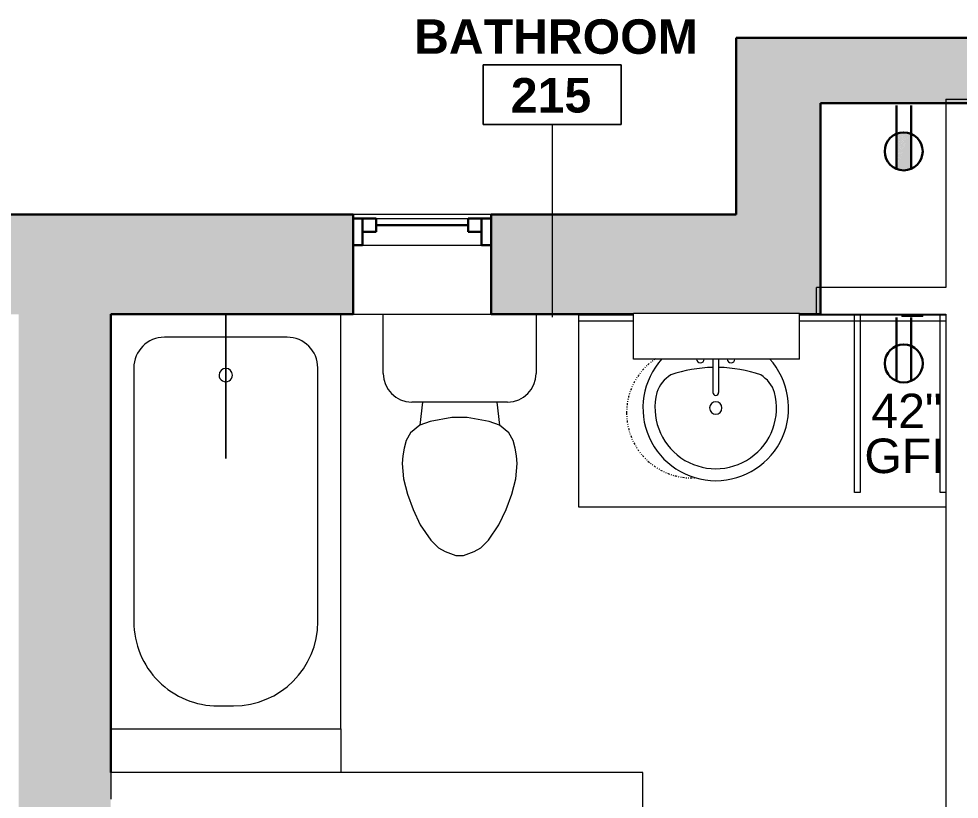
# Model space of a CAD drawing. Header units: inches. Extents: x -529 to 1015, y -2066 to -1239.
# Drawn here: x 684.7 to 807.4, y -1761.3 to -1659.4 of the extents above; entities that cross this region are included whole.
import ezdxf

# ---------------------------------------------------------------- set-up
doc = ezdxf.new("R2010")
doc.units = ezdxf.units.IN
doc.header["$MEASUREMENT"] = 0
doc.linetypes.add('Dash dot dot', pattern=[0.8125, 0.25, -0.1875, 0, -0.1875, 0, -0.1875])
doc.linetypes.add('IMPORT-HIDDEN', pattern=[0.5625, 0.375, -0.1875])
for name, color, linetype, lineweight in [('A-ANNO-NOTE', 131, 'Continuous', 9), ('A-AREA-IDEN', 2, 'Continuous', 9), ('A-DETL', 90, 'Continuous', 9), ('A-GLAZ', 151, 'Continuous', 18), ('A-WALL', 113, 'Continuous', 18), ('A-WALL-PATT', 111, 'Continuous', 18), ('E-ELEC-FIXT', 91, 'Continuous', 9), ('E-ELEC-FIXT-IDEN', 2, 'Continuous', 9), ('G-IMPT', 8, 'Continuous', 9), ('I-WALL', 2, 'Continuous', 18), ('P-SANR-FIXT', 6, 'Continuous', 9), ('Q-CASE', 31, 'Continuous', 9), ('Q-SPCQ', 91, 'Continuous', 9)]:
    doc.layers.add(name, color=color, linetype=linetype, lineweight=lineweight)
doc.styles.add('Swis721 Lt BT', font='swissl.ttf', dxfattribs={"height": 4.5})
doc.styles.add('Swis721 Lt BT_B', font='', dxfattribs={"height": 4.5})
doc.styles.get('Swis721 Lt BT_B').set_extended_font_data('Swis721 Lt BT', bold=True)

# ---------------------------------------------------------------- blocks, each defined once
blk = doc.blocks.new('Vanity Counter Top w Round Sink Hole - 24_ Depth-5730625-2ND FLOOR - POWER _ SIGNAL')
at = {"layer": 'Q-CASE'}
for p, q in [((-45.07, 0), (-52.26, 0)), ((-52.26, 0), (-52.26, -25)), ((-10.09, 0), (-23.45, 0)), ((-4.36, 0), (-7.34, 0)), ((-52.26, -0.75), (-45.07, -0.75)), ((-23.45, -0.75), (-4.36, -0.75)), ((-52.26, -25), (-4.36, -25))]:
    blk.add_line(p, q, dxfattribs=at)
at = {"layer": 'Q-CASE', "linetype": 'Dash dot dot'}
for start, end in [(123.8192, 180), (180, 273.3166)]:
    blk.add_arc((-37.49, -12.75), 8.5, start, end, dxfattribs=at)
blk = doc.blocks.new('Sink Vanity-Round - 19_ x 19_-V10-2ND FLOOR - POWER _ SIGNAL')
at = {"layer": 'P-SANR-FIXT'}
for p, q in [((3.43, 9.73), (3.43, 5.36)), ((4.18, 9.73), (4.18, 5.36))]:
    blk.add_line(p, q, dxfattribs=at)
for centre, radius, start, end in [((3.81, 3.35), 9.5, 137.5665, 270), ((3.81, -9.17), 17.81, 91.2067, 109.2086), ((1.81, 9.73), 0.5, 180, 360), ((3.81, 3.35), 9.5, 270, 42.4335), ((3.81, -9.17), 17.81, 70.7914, 88.7933), ((5.81, 9.73), 0.5, 180, 360), ((0.05, 4.11), 4.12, 120.7927, 162.1904), ((7.56, 4.11), 4.12, 17.8096, 59.2073), ((3.81, 3.35), 7.93, 165.3071, 14.6929), ((3.81, 5.36), 0.375, 180, 360), ((3.81, 3.35), 0.813, 360, 180), ((3.81, 3.35), 0.813, 180, 360)]:
    blk.add_arc(centre, radius, start, end, dxfattribs=at)
blk = doc.blocks.new('Toilet-Domestic-3D - Toilet-Domestic-3D-5197850-2ND FLOOR - POWER _ SIGNAL')
at = {"layer": 'P-SANR-FIXT'}
for p, q in [((-9.98, 11.75), (-9.98, 19.48)), ((9.98, 19.48), (9.98, 11.75)), ((6.25, 8.02), (-6.25, 8.02)), ((-4.86, 8.02), (-5.21, 5)), ((4.86, 8.02), (5.21, 5)), ((-5.21, 5), (-6.4, 4)), ((-3.84, 5.5), (-5.21, 5)), ((-1, 6), (-3.84, 5.5)), ((1, 6), (-1, 6)), ((3.84, 5.5), (1, 6)), ((5.21, 5), (3.84, 5.5)), ((6.4, 4), (5.21, 5)), ((-6.4, 4), (-6.97, 3)), ((6.97, 3), (6.4, 4)), ((-6.97, 3), (-7.24, 2)), ((7.24, 2), (6.97, 3)), ((-7.24, 2), (-7.41, 1)), ((7.41, 1), (7.24, 2)), ((-7.41, 1), (-7.5, 0)), ((-7.5, 0), (-7.33, -1.99)), ((7.33, -1.99), (7.5, 0)), ((7.5, 0), (7.41, 1)), ((-7.33, -1.99), (-6.79, -4)), ((6.79, -4), (7.33, -1.99)), ((-6.79, -4), (-6.06, -6)), ((6.06, -6), (6.79, -4)), ((-6.06, -6), (-5.13, -8)), ((5.13, -8), (6.06, -6)), ((-5.13, -8), (-3.74, -10)), ((3.74, -10), (5.13, -8)), ((-3.74, -10), (-2.74, -11)), ((-2.74, -11), (-1.87, -11.5)), ((1.87, -11.5), (2.74, -11)), ((2.74, -11), (3.74, -10)), ((-1.87, -11.5), (-0.5, -12)), ((-0.5, -12), (0.5, -12)), ((0.5, -12), (1.87, -11.5))]:
    blk.add_line(p, q, dxfattribs=at)
for centre, start, end in [((-6.25, 11.75), 180, 270), ((6.25, 11.75), 270, 360)]:
    blk.add_arc(centre, 3.73, start, end, dxfattribs=at)
blk = doc.blocks.new('Tub-Rectangular-3D - Tub-Rectangular-3D 4_ 6 1_8_-5224352-2ND FLOOR - POWER _ SIGNAL')
at = {"layer": 'P-SANR-FIXT'}
for p, q in [((10.4, 36), (-43.72, 36)), ((10.4, 6), (10.4, 36)), ((-3.6, 33), (-36.72, 33)), ((-40.72, 29), (-40.72, 13)), ((7.4, 20), (7.4, 22)), ((-36.72, 9), (-3.6, 9))]:
    blk.add_line(p, q, dxfattribs=at)
for centre, radius, start, end in [((-36.72, 29), 4, 90, 180), ((-3.6, 22), 11, 360, 90), ((-35.77, 21), 0.875, 90, 270), ((-35.77, 21), 0.875, 270, 90), ((-3.6, 20), 11, 270, 0), ((-36.72, 13), 4, 180, 270)]:
    blk.add_arc(centre, radius, start, end, dxfattribs=at)
blk = doc.blocks.new('PS - Power Device _Wall Base_ - Duplex GFCI-5682821-2ND FLOOR - POWER _ SIGNAL')
at = {"layer": 'E-ELEC-FIXT'}
for p, q in [((799.89, -1698.09), (802.64, -1698.09)), ((799.89, -1698.09), (799.89, -1698.28)), ((802.64, -1698.28), (799.89, -1698.28)), ((800.52, -1697.97), (800.52, -1698.09)), ((802.02, -1698.09), (802.02, -1697.97)), ((802.64, -1698.28), (802.64, -1698.09))]:
    blk.add_line(p, q, dxfattribs=at)
blk = doc.blocks.new('Window-Double-Hung - 18_ x 36_-5956772-2ND FLOOR - POWER _ SIGNAL')
at = {"layer": 'A-GLAZ', "color": 8, "lineweight": 30}
for p, q in [((-9, 6.5), (-9, -6.5)), ((9, -6.5), (9, 6.5)), ((-9, 6), (-6, 6)), ((-7.75, 6), (-7.75, 2.5)), ((-6, 6), (-6, 4.25)), ((-6, 5.125), (6, 5.125)), ((6, 6), (9, 6)), ((6, 6), (6, 4.25)), ((7.75, 6), (7.75, 2.5)), ((-7.75, 4.25), (-6, 4.25)), ((7.75, 4.25), (6, 4.25)), ((-9, 2.5), (-7.75, 2.5)), ((7.75, 2.5), (9, 2.5))]:
    blk.add_line(p, q, dxfattribs=at)
at = {"layer": 'A-GLAZ'}
for p, q in [((9, 6.5), (-9, 6.5)), ((-9, -6.5), (9, -6.5))]:
    blk.add_line(p, q, dxfattribs=at)
at = {"layer": 'A-GLAZ', "lineweight": 9}
for p, q in [((-6, 6), (6, 6)), ((-7.75, 2.5), (7.75, 2.5))]:
    blk.add_line(p, q, dxfattribs=at)
blk = doc.blocks.new('Medicine Cabinet Mirror - Medicine Cabinet Mirror-5858093-2ND FLOOR - POWER _ SIGNAL')
at = {"layer": 'Q-SPCQ'}
for p, q in [((0, 0), (21.625, 0)), ((0, 0), (0, -6)), ((21.625, 0), (21.625, -6)), ((21.625, -6), (0, -6))]:
    blk.add_line(p, q, dxfattribs=at)
blk = doc.blocks.new('CW Drawers - UB 36_h x 24_d - 3 Drawers Top Specified-5944373-2ND FLOOR - POWER _ SIGNAL')
at = {"layer": 'Q-CASE'}
for p, q in [((2.78, -25.61), (2.78, -2.36)), ((3.53, -2.36), (3.53, -25.61)), ((13.93, -25.61), (13.93, -2.36)), ((3.53, -25.61), (2.78, -25.61)), ((14.68, -25.61), (13.93, -25.61))]:
    blk.add_line(p, q, dxfattribs=at)
blk = doc.blocks.new('Family1 - Shower head - side view_dwg-V27-2ND FLOOR - POWER _ SIGNAL')
at = {"layer": 'G-IMPT'}
for p, q in [((114.07, 0), (119.76, 0)), ((114.07, 0), (114.1, 0)), ((114.07, 0), (119.76, 0)), ((119.72, 0), (114.1, 0)), ((116.24, 0), (116.25, 0)), ((116.24, 0), (116.24, 0)), ((116.24, 0), (116.24, 0)), ((116.24, 0), (116.24, 0)), ((116.24, 0), (116.3, 0)), ((116.28, 0), (116.24, 0)), ((116.24, 0), (116.24, 0)), ((116.24, 0), (116.24, 0)), ((116.24, 0), (116.24, 0)), ((116.25, 0), (116.24, 0)), ((116.24, 0), (116.24, 0)), ((116.24, 0), (116.24, 0)), ((116.25, 0), (116.25, 0)), ((116.25, 0), (116.25, 0)), ((116.25, 0), (116.25, 0)), ((116.25, 0), (116.25, 0)), ((116.25, 0), (116.25, 0)), ((116.25, 0), (116.25, 0)), ((116.31, 0), (116.3, 0)), ((116.3, 0), (116.3, 0)), ((116.3, 0), (116.3, 0)), ((116.3, 0), (116.3, 0)), ((116.34, 0), (116.3, 0)), ((116.31, 0), (116.31, 0)), ((116.32, 0), (116.31, 0)), ((116.31, 0), (116.31, 0)), ((116.32, 0), (116.31, 0)), ((116.32, 0), (116.32, 0)), ((116.44, 0), (116.44, 0)), ((116.44, 0), (116.44, 0)), ((116.44, 0), (116.44, 0)), ((116.44, 0), (116.44, 0)), ((116.44, 0), (116.44, 0)), ((116.44, 0), (116.44, 0)), ((116.44, 0), (116.44, 0)), ((116.44, 0), (116.45, 0)), ((116.44, 0), (116.44, 0)), ((116.44, 0), (116.44, 0)), ((116.44, 0), (116.44, 0)), ((116.44, 0), (116.44, 0)), ((116.44, 0), (116.44, 0)), ((116.44, 0), (116.44, 0)), ((116.44, 0), (116.44, 0)), ((116.44, 0), (116.44, 0)), ((116.44, 0), (116.44, 0)), ((116.44, 0), (116.44, 0)), ((116.44, 0), (116.44, 0)), ((116.44, 0), (116.44, 0)), ((116.45, 0), (116.44, 0)), ((116.44, 0), (116.44, 0)), ((116.44, 0), (116.44, 0)), ((116.44, 0), (116.44, 0)), ((116.44, 0), (116.44, 0)), ((116.44, 0), (116.44, 0)), ((116.44, 0), (116.44, 0)), ((116.44, 0), (116.44, 0)), ((116.44, 0), (116.44, 0)), ((116.44, 0), (116.44, 0)), ((116.44, 0), (116.44, 0)), ((116.44, 0), (116.44, 0)), ((116.44, 0), (116.44, 0)), ((116.45, 0), (116.44, 0)), ((116.44, 0), (116.44, 0)), ((116.44, 0), (116.44, 0)), ((116.44, 0), (116.44, 0)), ((116.44, 0), (117.39, 0)), ((116.46, 0), (116.44, 0)), ((116.44, 0), (116.46, 0)), ((116.44, 0), (116.46, 0)), ((116.45, 0), (116.45, 0)), ((116.45, 0), (116.45, 0)), ((116.45, 0), (116.45, 0)), ((116.45, 0), (116.45, 0)), ((116.45, 0), (116.45, 0)), ((116.45, 0), (116.45, 0)), ((116.45, 0), (116.45, 0)), ((116.45, 0), (116.45, 0)), ((116.45, 0), (116.45, 0)), ((116.45, 0), (116.45, 0)), ((116.45, 0), (116.45, 0)), ((116.45, 0), (116.45, 0)), ((116.45, 0), (116.45, 0)), ((116.45, 0), (116.45, 0)), ((116.46, 0), (116.45, 0)), ((116.45, 0), (116.46, 0)), ((116.46, 0), (116.45, 0)), ((116.45, 0), (116.46, 0)), ((116.45, 0), (116.45, 0)), ((116.45, 0), (116.45, 0)), ((116.45, 0), (116.45, 0)), ((116.45, 0), (116.45, 0)), ((116.45, 0), (116.45, 0)), ((116.45, 0), (116.45, 0)), ((116.45, 0), (116.45, 0)), ((116.45, 0), (116.45, 0)), ((116.45, 0), (116.45, 0)), ((116.45, 0), (116.45, 0)), ((116.45, 0), (116.45, 0)), ((116.45, 0), (116.45, 0)), ((116.46, 0), (116.45, 0)), ((116.45, 0), (116.46, 0)), ((116.45, 0), (116.45, 0)), ((116.45, 0), (116.45, 0)), ((116.45, 0), (116.45, 0)), ((116.45, 0), (116.45, 0)), ((116.45, 0), (116.45, 0)), ((116.45, 0), (116.45, 0)), ((116.45, 0), (116.45, 0)), ((116.45, 0), (116.45, 0)), ((116.46, 0), (116.45, 0)), ((116.45, 0), (116.46, 0)), ((116.45, 0), (116.45, 0)), ((116.45, 0), (116.45, 0)), ((116.45, 0), (116.45, 0)), ((116.45, 0), (116.45, 0)), ((116.45, 0), (116.45, 0)), ((116.45, 0), (116.45, 0)), ((116.45, 0), (116.45, 0)), ((116.45, 0), (116.45, 0)), ((116.45, 0), (116.45, 0)), ((116.45, 0), (116.45, 0)), ((116.46, 0), (116.45, 0)), ((116.45, 0), (116.46, 0)), ((116.45, 0), (116.46, 0)), ((116.46, 0), (116.45, 0)), ((116.45, 0), (116.45, 0)), ((116.45, 0), (116.45, 0)), ((116.45, 0), (116.45, 0)), ((116.45, 0), (116.45, 0)), ((116.45, 0), (116.45, 0)), ((116.45, 0), (116.45, 0)), ((116.45, 0), (116.45, 0)), ((116.45, 0), (116.45, 0)), ((116.45, 0), (116.45, 0)), ((116.45, 0), (116.45, 0)), ((116.45, 0), (116.45, 0)), ((116.45, 0), (116.45, 0)), ((116.45, 0), (116.45, 0)), ((116.46, 0), (116.46, 0)), ((116.46, 0), (116.46, 0)), ((116.46, 0), (116.46, 0)), ((116.46, 0), (116.46, 0)), ((116.46, 0), (116.46, 0)), ((116.46, 0), (116.46, 0)), ((116.46, 0), (116.46, 0)), ((116.46, 0), (116.46, 0)), ((116.46, 0), (116.46, 0)), ((116.46, 0), (116.47, 0)), ((116.46, 0), (116.46, 0)), ((116.46, 0), (116.46, 0)), ((116.46, 0), (116.46, 0)), ((116.46, 0), (116.46, 0)), ((116.46, 0), (116.46, 0)), ((116.46, 0), (116.46, 0)), ((116.46, 0), (116.46, 0)), ((116.46, 0), (116.46, 0)), ((116.46, 0), (116.46, 0)), ((116.46, 0), (116.46, 0)), ((116.46, 0), (116.46, 0)), ((116.46, 0), (116.46, 0)), ((116.46, 0), (116.46, 0)), ((116.46, 0), (116.46, 0)), ((116.46, 0), (116.46, 0)), ((116.46, 0), (116.46, 0)), ((116.46, 0), (116.46, 0)), ((116.46, 0), (116.46, 0)), ((116.46, 0), (116.46, 0)), ((116.46, 0), (116.46, 0)), ((116.46, 0), (116.46, 0)), ((116.46, 0), (116.46, 0)), ((116.46, 0), (116.46, 0)), ((116.46, 0), (116.46, 0)), ((116.46, 0), (116.46, 0)), ((116.46, 0), (116.46, 0)), ((116.46, 0), (116.46, 0)), ((116.46, 0), (116.46, 0)), ((116.47, 0), (116.46, 0)), ((116.46, 0), (116.47, 0)), ((116.46, 0), (116.46, 0)), ((116.47, 0), (116.47, 0)), ((116.47, 0), (116.47, 0)), ((116.47, 0), (116.48, 0)), ((116.47, 0), (116.47, 0)), ((116.47, 0), (116.47, 0)), ((116.47, 0), (116.47, 0)), ((116.47, 0), (116.48, 0)), ((116.47, 0), (116.47, 0)), ((116.47, 0), (116.47, 0)), ((116.47, 0), (116.47, 0)), ((116.48, 0), (116.47, 0)), ((117.36, 0), (116.46, 0)), ((116.48, 0), (116.48, 0)), ((116.49, 0), (116.48, 0)), ((116.48, 0), (116.48, 0)), ((116.49, 0), (116.48, 0)), ((116.48, 0), (116.48, 0)), ((116.48, 0), (116.48, 0)), ((116.49, 0), (116.48, 0)), ((116.49, 0), (116.48, 0)), ((116.48, 0), (116.48, 0)), ((116.49, 0), (116.49, 0)), ((116.49, 0), (116.49, 0)), ((116.49, 0), (116.49, 0)), ((116.49, 0), (116.49, 0)), ((116.49, 0), (116.5, 0)), ((116.49, 0), (116.49, 0)), ((116.49, 0), (116.49, 0)), ((116.49, 0), (116.5, 0)), ((116.49, 0), (116.49, 0)), ((116.49, 0), (116.49, 0)), ((116.5, 0), (116.5, 0)), ((116.5, 0), (116.5, 0)), ((116.51, 0), (117.32, 0)), ((117.32, 0), (116.51, 0)), ((116.54, 0), (116.51, 0)), ((116.54, 0), (116.51, 0)), ((118.29, 0), (116.51, 0)), ((118.29, 0), (116.51, 0)), ((117.32, 0), (116.51, 0)), ((116.54, 0), (117.29, 0)), ((116.54, 0), (116.54, 0)), ((117.1, 0), (116.72, 0)), ((117.32, 0), (117.29, 0)), ((117.32, 0), (117.29, 0)), ((117.29, 0), (117.29, 0)), ((117.29, 0), (117.29, 0)), ((118.29, 0), (117.32, 0)), ((118.29, 0), (117.32, 0)), ((117.36, 0), (117.39, 0)), ((117.36, 0), (117.39, 0)), ((117.39, 0), (117.37, 0)), ((117.52, 0), (117.48, 0)), ((117.52, 0), (117.58, 0)), ((117.58, 0), (117.54, 0)), ((119.72, 0), (119.76, 0)), ((125.89, 0), (125.82, 0)), ((125.82, 0), (125.89, 0)), ((125.9, 0), (125.82, 0)), ((125.82, 0), (125.9, 0)), ((125.82, 0), (125.85, 0)), ((125.85, 0), (125.82, 0)), ((125.84, 0), (125.82, 0)), ((126.8, 0), (125.82, 0)), ((125.82, 0), (125.85, 0)), ((126.65, 0), (125.84, 0)), ((125.85, 0), (125.86, 0)), ((127.5, 0), (125.89, 0)), ((125.89, 0), (127.61, 0)), ((126.8, 0), (125.9, 0)), ((127.51, 0), (125.9, 0)), ((126.8, 0), (126.65, 0)), ((132.52, 0), (126.8, 0)), ((132.52, 0), (126.8, 0)), ((127.5, 0), (127.61, 0)), ((127.5, 0), (127.57, 0)), ((127.8, 0), (127.51, 0)), ((127.53, 0), (127.52, 0)), ((127.52, 0), (127.53, 0)), ((127.52, 0), (127.53, 0)), ((127.53, 0), (127.52, 0)), ((127.52, 0), (127.53, 0)), ((127.53, 0), (127.52, 0)), ((127.53, 0), (127.52, 0)), ((127.53, 0), (127.61, 0)), ((127.61, 0), (127.53, 0)), ((127.61, 0), (127.53, 0)), ((127.53, 0), (127.61, 0)), ((127.53, 0), (127.61, 0)), ((127.53, 0), (127.61, 0)), ((127.55, 0), (127.54, 0)), ((127.57, 0), (127.54, 0)), ((127.54, 0), (127.56, 0)), ((127.54, 0), (127.58, 0)), ((127.56, 0), (127.55, 0)), ((127.56, 0), (127.56, 0)), ((127.56, 0), (127.56, 0)), ((127.57, 0), (127.56, 0)), ((127.56, 0), (127.57, 0)), ((127.57, 0), (127.69, 0)), ((127.57, 0), (127.57, 0)), ((127.57, 0), (127.57, 0)), ((127.57, 0), (127.57, 0)), ((127.57, 0), (127.58, 0)), ((127.57, 0), (127.57, 0)), ((127.8, 0), (127.58, 0)), ((127.69, 0), (127.61, 0)), ((127.62, 0), (127.61, 0)), ((127.61, 0), (127.62, 0)), ((127.62, 0), (127.61, 0)), ((127.62, 0), (127.61, 0)), ((127.61, 0), (127.62, 0)), ((127.62, 0), (128.42, 0)), ((127.62, 0), (127.62, 0)), ((127.62, 0), (127.62, 0)), ((127.62, 0), (127.62, 0)), ((127.62, 0), (127.98, 0)), ((127.98, 0), (127.62, 0)), ((127.62, 0), (127.98, 0)), ((127.66, 0), (127.69, 0)), ((127.66, 0), (127.67, 0)), ((127.67, 0), (127.67, 0)), ((127.67, 0), (127.68, 0)), ((127.68, 0), (127.68, 0)), ((127.68, 0), (127.68, 0)), ((127.68, 0), (127.68, 0)), ((127.68, 0), (127.69, 0)), ((127.69, 0), (127.69, 0)), ((127.69, 0), (127.69, 0)), ((127.69, 0), (127.69, 0)), ((128.41, 0), (127.8, 0)), ((128.06, 0), (127.98, 0)), ((127.98, 0), (128.02, 0)), ((128.02, 0), (127.98, 0)), ((127.99, 0), (127.98, 0)), ((127.99, 0), (128, 0)), ((128, 0), (128.01, 0)), ((128.01, 0), (128, 0)), ((128, 0), (128, 0)), ((128.01, 0), (128.02, 0)), ((128.02, 0), (128.01, 0)), ((128.01, 0), (128.01, 0)), ((128.01, 0), (128.01, 0)), ((128.02, 0), (128.02, 0)), ((128.02, 0), (128.02, 0)), ((128.02, 0), (128.02, 0)), ((128.06, 0), (128.42, 0)), ((128.99, 0), (128.41, 0)), ((129.14, 0), (128.41, 0)), ((129.14, 0), (128.41, 0)), ((128.42, 0), (128.46, 0)), ((128.46, 0), (128.42, 0)), ((128.42, 0), (128.46, 0)), ((128.46, 0), (128.42, 0)), ((128.46, 0), (128.49, 0)), ((128.49, 0), (128.46, 0)), ((128.46, 0), (128.49, 0)), ((128.46, 0), (128.49, 0)), ((128.49, 0), (128.46, 0)), ((128.49, 0), (128.46, 0)), ((128.46, 0), (128.46, 0)), ((128.46, 0), (128.47, 0)), ((128.46, 0), (128.49, 0)), ((128.47, 0), (128.47, 0)), ((128.47, 0), (128.49, 0)), ((128.93, 0), (128.49, 0)), ((128.93, 0), (128.49, 0)), ((128.49, 0), (129.94, 0)), ((128.49, 0), (129.94, 0)), ((128.82, 0), (128.68, 0)), ((128.82, 0), (129.41, 0)), ((128.87, 0), (128.86, 0)), ((128.93, 0), (128.99, 0)), ((128.93, 0), (128.96, 0)), ((128.93, 0), (128.94, 0)), ((128.96, 0), (128.93, 0)), ((129.14, 0), (128.99, 0)), ((129.94, 0), (128.99, 0)), ((129.19, 0), (129.07, 0)), ((129.14, 0), (129.41, 0)), ((129.14, 0), (129.41, 0)), ((129.14, 0), (129.14, 0)), ((129.41, 0), (132.52, 0)), ((129.41, 0), (132.52, 0)), ((129.94, 0), (129.97, 0)), ((129.94, 0), (129.97, 0)), ((129.97, 0), (129.94, 0)), ((129.94, 0), (129.97, 0)), ((130.11, 0), (130.06, 0)), ((130.06, 0), (130.11, 0)), ((130.11, 0), (130.06, 0)), ((130.06, 0), (130.11, 0)), ((130.11, 0), (130.14, 0)), ((130.11, 0), (130.14, 0)), ((130.14, 0), (130.11, 0)), ((130.11, 0), (130.14, 0)), ((130.11, 0), (130.14, 0)), ((130.14, 0), (130.11, 0)), ((132.31, 0), (130.14, 0)), ((130.14, 0), (132.31, 0)), ((130.14, 0), (132.31, 0)), ((130.14, 0), (132.31, 0)), ((132.31, 0), (132.21, 0)), ((132.37, 0), (132.31, 0)), ((132.31, 0), (132.37, 0)), ((132.31, 0), (132.37, 0)), ((132.37, 0), (132.31, 0)), ((132.42, 0), (132.31, 0)), ((132.37, 0), (132.91, 0)), ((132.37, 0), (132.91, 0)), ((132.52, 0), (132.52, 0)), ((132.52, 0), (132.54, 0)), ((132.52, 0), (132.52, 0)), ((132.52, 0), (132.54, 0)), ((132.62, 0), (132.52, 0)), ((132.52, 0), (132.52, 0)), ((132.52, 0), (132.52, 0)), ((132.53, 0), (132.52, 0)), ((132.52, 0), (132.52, 0)), ((132.52, 0), (132.54, 0)), ((132.53, 0), (132.53, 0)), ((132.54, 0), (132.53, 0)), ((132.54, 0), (132.56, 0)), ((132.54, 0), (132.56, 0)), ((132.55, 0), (132.54, 0)), ((132.54, 0), (132.56, 0)), ((132.56, 0), (132.55, 0)), ((132.56, 0), (132.59, 0)), ((132.56, 0), (132.58, 0)), ((132.57, 0), (132.56, 0)), ((132.56, 0), (132.58, 0)), ((132.58, 0), (132.57, 0)), ((132.58, 0), (132.59, 0)), ((132.59, 0), (132.58, 0)), ((132.58, 0), (132.59, 0)), ((132.59, 0), (132.59, 0)), ((132.59, 0), (132.63, 0)), ((132.59, 0), (132.63, 0)), ((132.6, 0), (132.59, 0)), ((132.59, 0), (132.63, 0)), ((132.62, 0), (132.6, 0)), ((132.61, 0), (132.67, 0)), ((132.67, 0), (132.61, 0)), ((132.62, 0), (132.76, 0)), ((132.62, 0), (132.91, 0)), ((132.62, 0), (132.91, 0)), ((132.63, 0), (132.67, 0)), ((132.63, 0), (132.67, 0)), ((132.63, 0), (132.67, 0)), ((132.67, 0), (132.91, 0)), ((132.67, 0), (132.71, 0)), ((132.67, 0), (132.71, 0)), ((132.67, 0), (132.71, 0)), ((132.91, 0), (132.67, 0)), ((132.71, 0), (132.76, 0)), ((132.71, 0), (132.76, 0)), ((132.71, 0), (132.76, 0)), ((132.91, 0), (132.76, 0)), ((132.91, 0), (132.76, 0))]:
    blk.add_line(p, q, dxfattribs=at)
at = {"layer": 'G-IMPT', "flags": 128}
for points in [[(116.69, 0), (116.43, 0), (116.24, 0)], [(116.24, 0), (116.57, 0), (116.69, 0)], [(116.24, 0), (116.24, 0), (116.24, 0)], [(116.28, 0), (116.4, 0), (116.69, 0), (117.13, 0)], [(116.28, 0), (116.3, 0), (116.42, 0), (116.92, 0), (116.91, 0), (116.29, 0)], [(116.31, 0), (116.3, 0), (116.3, 0)], [(116.3, 0), (116.3, 0), (116.32, 0)], [(116.3, 0), (116.32, 0), (116.32, 0), (116.32, 0)], [(116.32, 0), (116.32, 0), (116.3, 0), (116.3, 0), (116.3, 0)], [(116.3, 0), (116.3, 0), (116.31, 0), (116.32, 0), (116.32, 0)], [(117.52, 0), (117.32, 0), (116.92, 0), (116.91, 0), (116.5, 0), (116.3, 0)], [(116.91, 0), (116.92, 0), (117.17, 0), (117.43, 0), (117.48, 0), (117.52, 0), (117.48, 0), (117.43, 0), (117.17, 0), (116.91, 0), (116.3, 0), (116.35, 0), (116.4, 0), (116.66, 0), (116.91, 0), (116.92, 0)], [(116.34, 0), (116.92, 0), (117.29, 0), (117.4, 0), (117.4, 0), (117.48, 0), (117.4, 0), (117.39, 0), (117.29, 0), (116.91, 0), (116.92, 0), (116.54, 0), (116.43, 0), (116.43, 0), (116.34, 0)], [(116.44, 0), (116.44, 0), (116.44, 0)], [(116.44, 0), (116.44, 0), (116.44, 0), (116.44, 0)], [(116.44, 0), (116.45, 0), (116.44, 0)], [(116.44, 0), (116.44, 0), (116.44, 0)], [(116.44, 0), (116.44, 0), (116.44, 0), (116.45, 0), (116.44, 0), (116.44, 0)], [(116.72, 0), (116.52, 0), (116.44, 0)], [(116.46, 0), (116.46, 0), (116.45, 0), (116.45, 0), (116.45, 0), (116.45, 0), (116.46, 0), (116.46, 0), (116.47, 0), (116.46, 0), (116.46, 0), (116.45, 0)], [(116.45, 0), (116.45, 0), (116.46, 0), (116.46, 0)], [(116.46, 0), (116.5, 0), (116.52, 0), (116.78, 0), (116.52, 0), (116.5, 0), (116.46, 0)], [(116.47, 0), (116.47, 0), (116.47, 0), (116.47, 0)], [(116.48, 0), (116.49, 0), (116.49, 0)], [(116.78, 0), (117.05, 0), (117.31, 0), (117.33, 0), (117.37, 0), (117.33, 0), (117.33, 0), (117.31, 0), (117.05, 0)], [(116.92, 0), (117.41, 0), (117.52, 0), (117.54, 0), (117.52, 0), (117.41, 0), (116.92, 0)], [(117.39, 0), (117.31, 0), (117.1, 0)], [(117.54, 0), (117.43, 0), (117.13, 0)], [(117.14, 0), (117.25, 0), (117.58, 0)], [(117.58, 0), (117.4, 0), (117.14, 0)], [(127.66, 0), (127.61, 0), (125.89, 0), (125.85, 0)], [(125.85, 0), (125.87, 0), (125.89, 0)], [(127.5, 0), (125.9, 0), (125.89, 0), (125.9, 0), (127.5, 0), (127.51, 0), (127.52, 0), (127.53, 0), (127.51, 0)], [(127.53, 0), (127.54, 0), (127.54, 0)], [(127.98, 0), (127.62, 0), (127.62, 0), (127.61, 0)], [(127.61, 0), (127.62, 0), (127.62, 0), (127.98, 0)], [(127.62, 0), (127.98, 0), (128.02, 0), (128.06, 0)], [(128.06, 0), (128.02, 0), (127.98, 0)], [(128.61, 0), (128.41, 0), (128.61, 0), (128.68, 0), (128.81, 0), (128.87, 0)], [(128.46, 0), (128.49, 0), (128.93, 0)], [(128.99, 0), (129.94, 0), (128.99, 0), (128.93, 0), (128.49, 0), (128.93, 0)], [(128.68, 0), (128.66, 0), (128.61, 0)], [(128.93, 0), (128.96, 0), (128.99, 0)], [(128.99, 0), (128.96, 0), (128.93, 0)], [(132.52, 0), (131.06, 0), (129.41, 0)], [(132.52, 0), (129.41, 0), (129.41, 0)], [(129.41, 0), (132.19, 0), (132.2, 0), (132.21, 0)], [(132.31, 0), (132.34, 0), (132.36, 0), (132.37, 0)], [(132.31, 0), (132.34, 0), (132.36, 0), (132.37, 0)], [(132.42, 0), (132.42, 0), (132.44, 0), (132.52, 0)], [(132.52, 0), (132.54, 0), (132.55, 0), (132.62, 0)], [(132.62, 0), (132.54, 0), (132.54, 0), (132.52, 0)], [(132.91, 0), (132.67, 0), (132.64, 0), (132.61, 0)], [(132.61, 0), (132.64, 0), (132.67, 0)]]:
    blk.add_lwpolyline(points, dxfattribs=at)
for points in [[(116.46, 0), (116.51, 0)], [(116.51, 0), (116.52, 0)], [(117.32, 0), (117.31, 0)], [(117.36, 0), (117.32, 0)], [(118.29, 0), (132.25, 0), (132.61, 0), (132.25, 0)], [(118.29, 0), (132.25, 0), (132.61, 0), (132.25, 0)], [(127.61, 0), (127.53, 0)], [(127.62, 0), (128.42, 0)], [(127.8, 0), (128.41, 0)], [(128.42, 0), (128.06, 0), (127.98, 0), (128.06, 0)], [(128.93, 0), (128.49, 0)], [(129.98, 0), (129.97, 0)], [(129.98, 0), (129.97, 0)], [(129.98, 0), (130.06, 0)], [(129.98, 0), (130.06, 0)], [(132.91, 0), (132.37, 0)], [(132.91, 0), (132.37, 0)], [(132.91, 0), (132.67, 0)]]:
    blk.add_lwpolyline(points, close=True, dxfattribs=at)
at = {"layer": 'G-IMPT'}
for points, knots in [([(116.3, 0), (116.3, 0), (116.3, 0), (116.3, 0), (116.3, 0), (116.3, 0), (116.3, 0), (116.3, 0), (116.3, 0), (116.3, 0), (116.3, 0), (116.3, 0), (116.3, 0), (116.3, 0), (116.3, 0), (116.3, 0), (116.3, 0)], [0, 0, 0, 0, 0.2, 0.3, 0.35, 0.4, 0.45, 0.5, 0.55, 0.6, 0.7, 0.75, 0.8, 0.85, 0.9, 1, 1, 1, 1]), ([(116.3, 0), (116.3, 0), (116.3, 0), (116.3, 0), (116.3, 0), (116.3, 0), (116.3, 0), (116.3, 0), (116.3, 0), (116.3, 0), (116.3, 0), (116.3, 0), (116.3, 0), (116.3, 0), (116.3, 0), (116.3, 0), (116.3, 0)], [0, 0, 0, 0, 0.2, 0.3, 0.35, 0.4, 0.45, 0.5, 0.55, 0.6, 0.7, 0.75, 0.8, 0.85, 0.9, 1, 1, 1, 1]), ([(116.3, 0), (116.3, 0), (116.3, 0), (116.3, 0), (116.3, 0), (116.3, 0), (116.3, 0), (116.3, 0), (116.3, 0), (116.3, 0), (116.3, 0)], [0, 0, 0, 0, 0.1, 0.2, 0.25, 0.3, 0.35, 0.4, 0.45, 0.5, 0.5, 0.5, 0.5]), ([(116.3, 0), (116.3, 0), (116.3, 0), (116.3, 0), (116.3, 0), (116.3, 0), (116.3, 0), (116.3, 0), (116.3, 0), (116.3, 0), (116.3, 0)], [0, 0, 0, 0, 0.1, 0.2, 0.25, 0.3, 0.35, 0.4, 0.45, 0.5, 0.5, 0.5, 0.5]), ([(116.32, 0), (116.32, 0), (116.32, 0), (116.32, 0), (116.32, 0), (116.32, 0), (116.32, 0), (116.32, 0), (116.32, 0), (116.32, 0), (116.32, 0), (116.32, 0), (116.32, 0), (116.32, 0), (116.32, 0), (116.32, 0), (116.32, 0), (116.32, 0), (116.32, 0), (116.32, 0)], [0, 0, 0, 0, 0.1, 0.2, 0.25, 0.3, 0.35, 0.4, 0.45, 0.5, 0.55, 0.6, 0.7, 0.75, 0.8, 0.85, 0.9, 0.95, 1, 1, 1, 1]), ([(116.32, 0), (116.32, 0), (116.32, 0), (116.32, 0), (116.32, 0), (116.32, 0), (116.32, 0), (116.32, 0), (116.32, 0), (116.32, 0), (116.32, 0), (116.32, 0), (116.32, 0), (116.32, 0), (116.32, 0), (116.32, 0), (116.32, 0)], [0, 0, 0, 0, 0.2, 0.3, 0.35, 0.4, 0.45, 0.5, 0.55, 0.6, 0.7, 0.75, 0.8, 0.85, 0.9, 1, 1, 1, 1]), ([(116.32, 0), (116.32, 0), (116.32, 0), (116.32, 0), (116.32, 0), (116.32, 0), (116.32, 0), (116.32, 0), (116.32, 0), (116.32, 0), (116.32, 0), (116.32, 0), (116.32, 0), (116.32, 0), (116.32, 0), (116.32, 0), (116.32, 0)], [0, 0, 0, 0, 0.2, 0.3, 0.35, 0.4, 0.45, 0.5, 0.55, 0.6, 0.7, 0.75, 0.8, 0.85, 0.9, 1, 1, 1, 1]), ([(116.32, 0), (116.32, 0), (116.32, 0), (116.32, 0), (116.32, 0), (116.32, 0), (116.32, 0), (116.32, 0), (116.32, 0), (116.32, 0), (116.32, 0), (116.32, 0), (116.32, 0), (116.32, 0), (116.32, 0), (116.32, 0), (116.32, 0), (116.32, 0), (116.32, 0), (116.32, 0)], [0, 0, 0, 0, 0.1, 0.2, 0.25, 0.3, 0.35, 0.4, 0.45, 0.5, 0.55, 0.6, 0.7, 0.75, 0.8, 0.85, 0.9, 0.95, 1, 1, 1, 1]), ([(116.38, 0), (116.38, 0), (116.38, 0), (116.38, 0), (116.38, 0), (116.38, 0), (116.38, 0), (116.38, 0), (116.38, 0), (116.38, 0), (116.38, 0), (116.37, 0), (116.37, 0), (116.36, 0), (116.36, 0), (116.35, 0), (116.35, 0), (116.34, 0), (116.34, 0), (116.34, 0), (116.33, 0), (116.33, 0), (116.33, 0), (116.33, 0), (116.33, 0), (116.33, 0), (116.33, 0), (116.33, 0), (116.33, 0), (116.33, 0), (116.33, 0), (116.33, 0), (116.33, 0), (116.33, 0), (116.33, 0)], [0, 0, 0, 0, 0.021739, 0.043478, 0.065217, 0.086957, 0.108696, 0.130435, 0.173913, 0.217391, 0.26087, 0.304348, 0.347826, 0.391304, 0.434783, 0.478261, 0.521739, 0.565217, 0.608696, 0.652174, 0.695652, 0.73913, 0.782609, 0.826087, 0.869565, 0.891304, 0.913043, 0.934783, 0.945652, 0.956522, 0.967391, 0.978261, 0.98913, 1, 1, 1, 1]), ([(116.37, 0), (116.37, 0), (116.37, 0), (116.37, 0), (116.37, 0), (116.37, 0), (116.37, 0), (116.37, 0), (116.37, 0), (116.37, 0), (116.37, 0), (116.36, 0), (116.36, 0), (116.36, 0), (116.35, 0), (116.35, 0), (116.34, 0), (116.34, 0), (116.34, 0), (116.34, 0), (116.33, 0), (116.33, 0), (116.33, 0), (116.33, 0), (116.33, 0), (116.33, 0), (116.33, 0), (116.33, 0), (116.33, 0), (116.33, 0), (116.33, 0)], [0, 0, 0, 0, 0.02381, 0.047619, 0.071429, 0.095238, 0.142857, 0.190476, 0.238095, 0.285714, 0.333333, 0.380952, 0.428571, 0.47619, 0.52381, 0.571429, 0.619048, 0.666667, 0.714286, 0.761905, 0.809524, 0.857143, 0.904762, 0.928571, 0.940476, 0.952381, 0.964286, 0.97619, 0.988095, 1, 1, 1, 1]), ([(116.33, 0), (116.33, 0), (116.33, 0), (116.33, 0), (116.33, 0), (116.33, 0), (116.33, 0), (116.33, 0), (116.33, 0), (116.33, 0), (116.33, 0), (116.33, 0), (116.33, 0), (116.33, 0), (116.33, 0), (116.34, 0), (116.34, 0), (116.34, 0), (116.34, 0), (116.34, 0), (116.35, 0), (116.35, 0), (116.36, 0), (116.36, 0), (116.36, 0), (116.37, 0), (116.37, 0), (116.37, 0), (116.37, 0), (116.37, 0), (116.37, 0), (116.37, 0), (116.37, 0), (116.37, 0), (116.37, 0), (116.37, 0), (116.37, 0), (116.37, 0)], [0, 0, 0, 0, 0.01, 0.02, 0.03, 0.04, 0.05, 0.06, 0.08, 0.1, 0.12, 0.16, 0.2, 0.24, 0.28, 0.32, 0.36, 0.4, 0.44, 0.48, 0.52, 0.56, 0.6, 0.64, 0.68, 0.72, 0.76, 0.8, 0.84, 0.88, 0.92, 0.94, 0.96, 0.97, 0.98, 0.99, 1, 1, 1, 1]), ([(116.33, 0), (116.33, 0), (116.33, 0), (116.33, 0), (116.33, 0), (116.33, 0), (116.33, 0), (116.33, 0), (116.33, 0), (116.33, 0), (116.33, 0), (116.33, 0), (116.33, 0), (116.34, 0), (116.34, 0), (116.34, 0), (116.35, 0), (116.35, 0), (116.36, 0), (116.36, 0), (116.37, 0), (116.37, 0), (116.38, 0), (116.38, 0), (116.38, 0), (116.38, 0), (116.38, 0), (116.38, 0), (116.38, 0), (116.38, 0), (116.38, 0), (116.38, 0), (116.38, 0), (116.38, 0), (116.38, 0), (116.38, 0)], [0, 0, 0, 0, 0.01087, 0.021739, 0.032609, 0.043478, 0.065217, 0.086957, 0.130435, 0.173913, 0.217391, 0.26087, 0.304348, 0.347826, 0.391304, 0.434783, 0.478261, 0.521739, 0.565217, 0.608696, 0.652174, 0.695652, 0.73913, 0.782609, 0.826087, 0.869565, 0.891304, 0.913043, 0.934783, 0.945652, 0.956522, 0.967391, 0.978261, 0.98913, 1, 1, 1, 1]), ([(116.91, 0), (116.89, 0), (116.86, 0), (116.82, 0), (116.79, 0), (116.77, 0), (116.75, 0), (116.73, 0), (116.72, 0), (116.71, 0), (116.7, 0), (116.69, 0), (116.69, 0), (116.69, 0), (116.69, 0)], [0, 0, 0, 0, 0.250083, 0.375128, 0.500168, 0.625194, 0.687715, 0.750232, 0.812736, 0.8752, 0.906454, 0.937688, 0.968878, 1, 1, 1, 1]), ([(116.69, 0), (116.69, 0), (116.69, 0), (116.69, 0), (116.7, 0), (116.71, 0), (116.72, 0), (116.73, 0), (116.75, 0), (116.77, 0), (116.79, 0), (116.82, 0), (116.86, 0), (116.89, 0), (116.91, 0)], [0, 0, 0, 0, 0.030973, 0.062142, 0.093379, 0.124637, 0.187124, 0.249642, 0.312168, 0.374698, 0.499749, 0.624809, 0.749872, 1, 1, 1, 1]), ([(116.78, 0), (116.78, 0), (116.77, 0), (116.75, 0), (116.74, 0), (116.73, 0), (116.73, 0), (116.72, 0), (116.72, 0)], [0, 0, 0, 0, 0.250895, 0.501694, 0.627133, 0.752503, 0.877526, 1, 1, 1, 1]), ([(117.14, 0), (117.14, 0), (117.14, 0), (117.13, 0), (117.13, 0), (117.12, 0), (117.11, 0), (117.1, 0), (117.08, 0), (117.06, 0), (117.04, 0), (117.01, 0), (116.97, 0), (116.94, 0), (116.92, 0)], [0, 0, 0, 0, 0.031125, 0.062316, 0.093551, 0.124804, 0.187268, 0.249772, 0.312288, 0.374809, 0.499834, 0.624874, 0.749918, 1, 1, 1, 1]), ([(116.92, 0), (116.94, 0), (116.97, 0), (117.01, 0), (117.03, 0), (117.06, 0), (117.08, 0), (117.09, 0), (117.11, 0), (117.12, 0), (117.13, 0), (117.13, 0), (117.14, 0), (117.14, 0), (117.14, 0)], [0, 0, 0, 0, 0.250126, 0.375189, 0.500248, 0.625297, 0.687827, 0.750353, 0.81287, 0.875357, 0.906614, 0.937851, 0.96902, 1, 1, 1, 1]), ([(117.1, 0), (117.1, 0), (117.1, 0), (117.09, 0), (117.09, 0), (117.07, 0), (117.06, 0), (117.05, 0), (117.05, 0)], [0, 0, 0, 0, 0.122474, 0.247497, 0.372867, 0.498306, 0.749105, 1, 1, 1, 1]), ([(127.51, 0), (127.52, 0), (127.53, 0), (127.54, 0), (127.55, 0), (127.56, 0), (127.56, 0), (127.57, 0), (127.57, 0), (127.57, 0), (127.58, 0), (127.58, 0), (127.58, 0), (127.58, 0), (127.58, 0), (127.58, 0), (127.58, 0), (127.58, 0), (127.58, 0), (127.58, 0), (127.58, 0), (127.58, 0)], [0, 0, 0, 0, 0.194032, 0.381185, 0.553778, 0.632598, 0.705425, 0.771554, 0.830284, 0.881003, 0.923248, 0.941054, 0.956575, 0.969765, 0.9806, 0.989062, 0.995129, 0.997258, 0.998782, 0.999696, 1, 1, 1, 1]), ([(127.98, 0), (127.98, 0), (127.98, 0), (127.98, 0), (127.98, 0), (127.98, 0), (127.98, 0), (127.98, 0), (127.98, 0), (127.98, 0), (127.98, 0), (127.98, 0)], [0.95454545, 0.95454545, 0.95454545, 0.95454545, 0.95678676, 0.9698708, 0.9806208, 0.98901886, 0.9950481, 0.99717015, 0.99869613, 0.99962918, 1, 1, 1, 1]), ([(127.98, 0), (127.98, 0), (127.98, 0), (127.98, 0), (127.98, 0), (127.98, 0), (127.98, 0), (127.98, 0), (127.98, 0), (127.98, 0), (127.98, 0), (127.98, 0)], [0.95454545, 0.95454545, 0.95454545, 0.95454545, 0.95678927, 0.96987274, 0.98062216, 0.98901969, 0.9950485, 0.99717038, 0.99869623, 0.99962921, 1, 1, 1, 1]), ([(127.98, 0), (127.98, 0), (127.98, 0), (127.98, 0), (127.98, 0), (127.98, 0), (127.98, 0), (127.98, 0), (127.98, 0), (127.98, 0), (127.98, 0), (127.98, 0)], [0.95454545, 0.95454545, 0.95454545, 0.95454545, 0.95678905, 0.96987255, 0.98062201, 0.98901959, 0.99504845, 0.99717035, 0.99869622, 0.9996292, 1, 1, 1, 1]), ([(128.06, 0), (128.06, 0), (128.06, 0), (128.06, 0), (128.06, 0), (128.06, 0), (128.06, 0), (128.06, 0), (128.06, 0), (128.06, 0), (128.06, 0), (128.06, 0)], [0.95454545, 0.95454545, 0.95454545, 0.95454545, 0.95678927, 0.96987274, 0.98062216, 0.98901969, 0.9950485, 0.99717038, 0.99869623, 0.99962921, 1, 1, 1, 1]), ([(128.82, 0), (128.82, 0), (128.82, 0), (128.82, 0), (128.82, 0), (128.83, 0), (128.83, 0), (128.84, 0), (128.86, 0), (128.88, 0), (128.91, 0), (128.94, 0), (128.96, 0), (128.97, 0)], [0, 0, 0, 0, 0.004058, 0.016221, 0.036474, 0.064783, 0.1011, 0.145369, 0.257441, 0.400177, 0.572488, 0.773074, 1, 1, 1, 1]), ([(128.97, 0), (128.96, 0), (128.95, 0), (128.93, 0), (128.91, 0), (128.89, 0), (128.88, 0), (128.87, 0)], [0, 0, 0, 0, 0.272585, 0.528748, 0.769567, 0.885766, 1, 1, 1, 1]), ([(128.87, 0), (128.88, 0), (128.92, 0), (128.96, 0), (128.99, 0)], [0, 0, 0, 0, 0.235711, 1, 1, 1, 1]), ([(128.97, 0), (128.98, 0), (129.01, 0), (129.05, 0), (129.07, 0)], [0, 0, 0, 0, 0.231855, 1, 1, 1, 1]), ([(129.07, 0), (129.07, 0), (129.06, 0), (129.05, 0), (129.04, 0), (129.03, 0), (129.02, 0), (129, 0), (129, 0), (128.99, 0)], [0, 0, 0, 0, 0.296363, 0.432541, 0.560066, 0.679433, 0.791585, 0.89787, 1, 1, 1, 1]), ([(129.14, 0), (129.18, 0), (129.28, 0), (129.37, 0), (129.41, 0)], [0, 0, 0, 0, 0.491859, 1, 1, 1, 1]), ([(129.19, 0), (129.19, 0), (129.19, 0), (129.18, 0), (129.18, 0), (129.17, 0), (129.16, 0), (129.16, 0), (129.15, 0), (129.14, 0), (129.14, 0)], [0, 0, 0, 0, 0.171628, 0.331085, 0.476873, 0.608107, 0.724824, 0.827712, 0.918452, 1, 1, 1, 1]), ([(129.19, 0), (129.23, 0), (129.3, 0), (129.38, 0), (129.41, 0)], [0, 0, 0, 0, 0.491067, 1, 1, 1, 1])]:
    blk.add_open_spline(points, degree=3, knots=knots, dxfattribs=at)
at = {"layer": 'G-IMPT', "linetype": 'IMPORT-HIDDEN'}
for points, knots in [([(132.19, 0), (132.19, 0), (132.19, 0), (132.2, 0), (132.22, 0), (132.24, 0), (132.28, 0), (132.3, 0), (132.31, 0)], [0, 0, 0, 0, 0.090901, 0.272721, 0.454541, 0.63636, 0.81818, 1, 1, 1, 1]), ([(132.31, 0), (132.33, 0), (132.35, 0), (132.38, 0), (132.41, 0), (132.43, 0), (132.44, 0), (132.44, 0), (132.44, 0)], [0, 0, 0, 0, 0.181817, 0.363633, 0.54545, 0.727266, 0.909083, 1, 1, 1, 1])]:
    blk.add_open_spline(points, degree=3, knots=knots, dxfattribs=at)
blk = doc.blocks.new('Family1 - Family1-V28-2ND FLOOR - POWER _ SIGNAL')
at = {"extrusion": (0, 0, -1), "zscale": -1}
blk.add_blockref('Family1 - Shower head - side view_dwg-V27-2ND FLOOR - POWER _ SIGNAL', (-132.91, 0), dxfattribs=at)
blk = doc.blocks.new('Room Tag - Room Name and Number-3379422-2ND FLOOR - POWER _ SIGNAL')
at = {"layer": 'A-AREA-IDEN'}
for p, q in [((-0.1881, -0.1636), (-0.1881, -0.0018)), ((-0.1881, -0.0018), (0.1869, -0.0018)), ((0.1869, -0.0018), (-0.1881, -0.0018)), ((-0.1881, -0.0018), (-0.1881, -0.1636)), ((0.1869, -0.0018), (0.1869, -0.1636)), ((0.1869, -0.1636), (0.1869, -0.0018)), ((0.1869, -0.1636), (-0.1881, -0.1636)), ((-0.1881, -0.1636), (0.1869, -0.1636))]:
    blk.add_line(p, q, dxfattribs=at)

msp = doc.modelspace()

# ---------------------------------------------------------------- hatches: boundary and pattern name
at = {"layer": 'A-ANNO-NOTE'}
for points in [[(799.18, -1678.97), (800.27, -1674.25), (800.2, -1674.24), (800.09, -1674.77)], [(799.18, -1678.97), (800.2, -1674.24), (800.13, -1674.24), (800.03, -1674.77)], [(799.18, -1678.97), (800.06, -1674.24), (799.99, -1674.25), (799.9, -1674.77)], [(799.18, -1678.97), (800.13, -1674.24), (800.06, -1674.24), (799.97, -1674.77)], [(799.18, -1678.97), (800.34, -1674.25), (800.27, -1674.25), (800.15, -1674.77)], [(799.18, -1678.97), (800.41, -1674.26), (800.34, -1674.25), (800.22, -1674.77)], [(799.18, -1678.97), (799.99, -1674.25), (799.92, -1674.25), (799.84, -1674.77)], [(799.18, -1678.97), (799.92, -1674.25), (799.85, -1674.26), (799.78, -1674.77)], [(799.18, -1678.97), (800.48, -1674.27), (800.41, -1674.26), (800.28, -1674.77)], [(799.18, -1678.97), (799.85, -1674.26), (799.78, -1674.27), (799.72, -1674.77)], [(799.18, -1678.97), (800.55, -1674.28), (800.48, -1674.27), (800.34, -1674.77)], [(799.18, -1678.97), (799.78, -1674.27), (799.71, -1674.28), (799.66, -1674.77)], [(799.18, -1678.97), (800.62, -1674.29), (800.55, -1674.28), (800.41, -1674.77)], [(799.18, -1678.97), (799.71, -1674.28), (799.65, -1674.29), (799.6, -1674.77)], [(799.18, -1678.97), (800.69, -1674.31), (800.62, -1674.29), (800.48, -1674.77)], [(799.18, -1678.97), (799.65, -1674.29), (799.58, -1674.31), (799.54, -1674.77)], [(799.18, -1678.97), (800.76, -1674.32), (800.69, -1674.31), (800.54, -1674.77)], [(799.18, -1678.97), (799.58, -1674.31), (799.51, -1674.32), (799.48, -1674.77)], [(799.18, -1678.97), (800.83, -1674.34), (800.76, -1674.32), (800.61, -1674.77)], [(799.18, -1678.97), (799.51, -1674.32), (799.44, -1674.34), (799.42, -1674.77)], [(799.18, -1678.97), (800.89, -1674.36), (800.83, -1674.34), (800.68, -1674.77)], [(799.18, -1678.97), (799.44, -1674.34), (799.37, -1674.36), (799.36, -1674.77)], [(799.18, -1678.97), (800.96, -1674.38), (800.89, -1674.36), (800.74, -1674.77)], [(799.18, -1678.97), (799.37, -1674.36), (799.31, -1674.38), (799.3, -1674.77)], [(799.18, -1678.97), (801.03, -1674.41), (800.96, -1674.38), (800.81, -1674.77)], [(799.18, -1678.97), (799.31, -1674.38), (799.24, -1674.41), (799.24, -1674.77)], [(799.18, -1678.97), (801.09, -1674.43), (801.03, -1674.41), (800.88, -1674.77)], [(799.18, -1678.97), (799.24, -1674.41), (799.18, -1674.43), (799.18, -1674.77)], [(801.09, -1678.98), (801.09, -1674.43), (799.18, -1678.97)], [(799.24, -1679), (801.09, -1678.98), (799.18, -1678.97)], [(800.96, -1679.04), (801.09, -1678.98), (799.24, -1679)], [(800.62, -1679.14), (800.96, -1679.04), (799.24, -1679)], [(800.06, -1679.19), (799.24, -1679), (799.64, -1679.13)], [(800.06, -1679.19), (800.62, -1679.14), (799.24, -1679)], [(800.06, -1679.19), (800.34, -1679.18), (800.62, -1679.14)]]:
    msp.add_hatch(color=256, dxfattribs=at).paths.add_polyline_path(points, flags=0)
at = {"layer": 'A-WALL-PATT', "lineweight": 9}
for points in [[(789.27, -1697.97), (789.27, -1661.91), (778.27, -1661.91), (778.27, -1697.83), (786.53, -1697.83), (786.53, -1697.97), (788.77, -1697.97)], [(684.72, -1914.91), (696.72, -1914.91), (696.72, -1697.97), (684.72, -1697.97), (684.72, -1846.62)]]:
    msp.add_hatch(color=7, dxfattribs=at).paths.add_polyline_path(points, flags=0)
h = msp.add_hatch(color=7, dxfattribs=at)
h.paths.add_polyline_path([(846.36, -1670.41), (898.62, -1670.41), (898.62, -1661.91), (846.36, -1661.91)], flags=0)
h.paths.add_polyline_path([(789.27, -1670.41), (822.36, -1670.41), (822.36, -1661.91), (789.27, -1661.91)], flags=0)
h = msp.add_hatch(color=7, dxfattribs=at)
h.paths.add_polyline_path([(728.31, -1697.97), (728.31, -1684.97), (566.63, -1684.97), (566.63, -1697.97), (700.5, -1697.97)], flags=0)
h.paths.add_polyline_path([(764.91, -1697.97), (764.91, -1697.83), (778.27, -1697.83), (778.27, -1684.97), (746.31, -1684.97), (746.31, -1697.97), (755.63, -1697.97)], flags=0)
h.paths.add_polyline_path([(535.09, -1697.97), (542.63, -1697.97), (542.63, -1684.97), (531.38, -1684.97), (531.38, -1697.97), (534.7, -1697.97)], flags=0)
h = msp.add_hatch(dxfattribs=at)
h.set_pattern_fill('FP_1', color=256, style=0, pattern_type=2)
h.set_pattern_definition([(0, (0, 0), (15.36, 3.84), [0.634, -10.886, 0.634, -10.886, -61.44]), (0, (0, 0), (15.36, 3.84), [-23.04, 0.634, -22.406, 0.634, -10.886, -26.88]), (0, (0, 0), (15.36, 3.84), [-57.6, 0.634, -7.046, 0.634, -18.566]), (120, (5.76, 1.92), (-11.0055376, 11.38215), [0.634, -10.886, 0.634, -10.886, -61.44]), (120, (5.76, 1.92), (-11.0055376, 11.38215), [-23.04, 0.634, -22.406, 0.634, -10.886, -26.88]), (120, (5.76, 1.92), (-11.0055376, 11.38215), [-57.6, 0.634, -7.046, 0.634, -18.566]), (240, (7.68, 9.6), (-4.3544624, -15.22215), [0.634, -10.886, 0.634, -10.886, -61.44]), (240, (7.68, 9.6), (-4.3544624, -15.22215), [-23.04, 0.634, -22.406, 0.634, -10.886, -26.88]), (240, (7.68, 9.6), (-4.3544624, -15.22215), [-57.6, 0.634, -7.046, 0.634, -18.566])])
h.paths.add_polyline_path([(570.45, -1702.47), (684.72, -1702.47), (684.72, -1701.97), (570.45, -1701.97)], flags=0)

# ---------------------------------------------------------------- linework, layer by layer
at = {"layer": 'A-ANNO-NOTE', "lineweight": 30}
for p, q in [((799.18, -1670.74), (799.18, -1679)), ((801.09, -1670.74), (801.09, -1679)), ((801.09, -1670.74), (801.09, -1679)), ((799.18, -1698.42), (799.18, -1706.68)), ((801.1, -1698.42), (801.1, -1706.68)), ((801.1, -1698.42), (801.1, -1706.68))]:
    msp.add_line(p, q, dxfattribs=at)
at = {"layer": 'A-ANNO-NOTE'}
for p, q in [((799.18, -1674.43), (799.18, -1678.97)), ((801.09, -1678.98), (801.09, -1674.43))]:
    msp.add_line(p, q, dxfattribs=at)
at = {"layer": 'A-ANNO-NOTE', "lineweight": 30}
for centre in [(800.13, -1676.72), (800.14, -1704.4)]:
    msp.add_circle(centre, 2.48, dxfattribs=at)
at = {"layer": 'A-ANNO-NOTE'}
for centre, radius, start, end in [((800.13, -1676.72), 2.48, 67.2244, 112.7756), ((800.14, -1676.94), 2.25, 244.5156, 294.9234)]:
    msp.add_arc(centre, radius, start, end, dxfattribs=at)
at = {"layer": 'A-AREA-IDEN'}
msp.add_line((754.34, -1698.36), (754.34, -1673.2), dxfattribs=at)
at = {"layer": 'A-DETL'}
msp.add_line((726.72, -1752.09), (726.72, -1757.76), dxfattribs=at)
at = {"layer": 'A-WALL', "color": 8, "lineweight": 30}
for p, q in [((778.27, -1661.91), (778.27, -1684.97)), ((822.36, -1661.91), (778.27, -1661.91)), ((789.27, -1697.97), (789.27, -1670.41)), ((789.27, -1670.41), (822.36, -1670.41)), ((728.31, -1684.97), (566.63, -1684.97)), ((778.27, -1684.97), (746.31, -1684.97)), ((696.72, -1697.97), (728.31, -1697.97)), ((746.31, -1697.97), (764.91, -1697.97)), ((786.53, -1697.97), (789.27, -1697.97))]:
    msp.add_line(p, q, dxfattribs=at)
at = {"layer": 'A-WALL'}
for p, q in [((805.62, -1669.91), (805.62, -1670.41)), ((789.27, -1694.47), (788.77, -1694.47)), ((696.72, -1757.76), (696.72, -1761.26))]:
    msp.add_line(p, q, dxfattribs=at)
at = {"layer": 'I-WALL', "lineweight": 9}
for p, q in [((805.62, -1669.91), (809.12, -1669.91)), ((788.77, -1697.97), (788.77, -1694.47))]:
    msp.add_line(p, q, dxfattribs=at)
at = {"layer": 'I-WALL'}
for p, q in [((805.62, -1670.41), (805.62, -1694.47)), ((805.62, -1694.47), (789.27, -1694.47)), ((789.27, -1697.97), (805.62, -1697.97)), ((805.62, -1697.97), (805.62, -1794.46)), ((766.12, -1757.76), (696.72, -1757.76)), ((766.12, -1794.46), (766.12, -1757.76))]:
    msp.add_line(p, q, dxfattribs=at)
at = {"layer": 'I-WALL', "color": 8, "lineweight": 30}
msp.add_line((696.72, -1757.76), (696.72, -1697.97), dxfattribs=at)

# ---------------------------------------------------------------- block references
at = {"layer": 'A-AREA-IDEN', "xscale": 47.99999999999997, "yscale": 47.99999999999997, "zscale": 47.99999999999997}
msp.add_blockref('Room Tag - Room Name and Number-3379422-2ND FLOOR - POWER _ SIGNAL', (754.33, -1665.34), dxfattribs=at)
at = {"layer": 'A-GLAZ'}
msp.add_blockref('Window-Double-Hung - 18_ x 36_-5956772-2ND FLOOR - POWER _ SIGNAL', (737.31, -1691.47), dxfattribs=at)
at = {"layer": 'E-ELEC-FIXT'}
msp.add_blockref('PS - Power Device _Wall Base_ - Duplex GFCI-5682821-2ND FLOOR - POWER _ SIGNAL', (0, 0), dxfattribs=at)
at = {"layer": 'P-SANR-FIXT'}
for name, p, rotation in [('Tub-Rectangular-3D - Tub-Rectangular-3D 4_ 6 1_8_-5224352-2ND FLOOR - POWER _ SIGNAL', (690.72, -1741.69), 269.9999999999999), ('Family1 - Family1-V28-2ND FLOOR - POWER _ SIGNAL', (711.72, -1697.97), 270.0000000000006)]:
    msp.add_blockref(name, p, dxfattribs=dict(at, rotation=rotation))
for name, p in [('Toilet-Domestic-3D - Toilet-Domestic-3D-5197850-2ND FLOOR - POWER _ SIGNAL', (742.22, -1717.45)), ('Sink Vanity-Round - 19_ x 19_-V10-2ND FLOOR - POWER _ SIGNAL', (771.81, -1713.55))]:
    msp.add_blockref(name, p, dxfattribs=at)
at = {"layer": 'Q-CASE'}
for name, p in [('Vanity Counter Top w Round Sink Hole - 24_ Depth-5730625-2ND FLOOR - POWER _ SIGNAL', (809.98, -1698.09)), ('CW Drawers - UB 36_h x 24_d - 3 Drawers Top Specified-5944373-2ND FLOOR - POWER _ SIGNAL', (790.94, -1695.61))]:
    msp.add_blockref(name, p, dxfattribs=at)
at = {"layer": 'Q-SPCQ', "rotation": 180}
msp.add_blockref('Medicine Cabinet Mirror - Medicine Cabinet Mirror-5858093-2ND FLOOR - POWER _ SIGNAL', (786.53, -1703.83), dxfattribs=at)

# ---------------------------------------------------------------- texts
at = {"layer": 'A-ANNO-NOTE', "insert": (795.91, -1708.34), "char_height": 4.5, "width": 10.302, "attachment_point": 1, "style": 'Swis721 Lt BT'}
msp.add_mtext('42"', dxfattribs=at)
at = {"layer": 'A-AREA-IDEN', "char_height": 4.5, "attachment_point": 1, "style": 'Swis721 Lt BT_B'}
for s, insert, width in [('BATHROOM', (736.27, -1659.49), 43.632), ('215', (748.89, -1667.15), 12.726)]:
    msp.add_mtext(s, dxfattribs=dict(at, insert=insert, width=width))
at = {"layer": 'E-ELEC-FIXT-IDEN', "insert": (795, -1714.2), "char_height": 4.5, "width": 11.9685, "attachment_point": 1, "style": 'Swis721 Lt BT'}
msp.add_mtext('GFI', dxfattribs=at)

doc.saveas('drawing.dxf')
